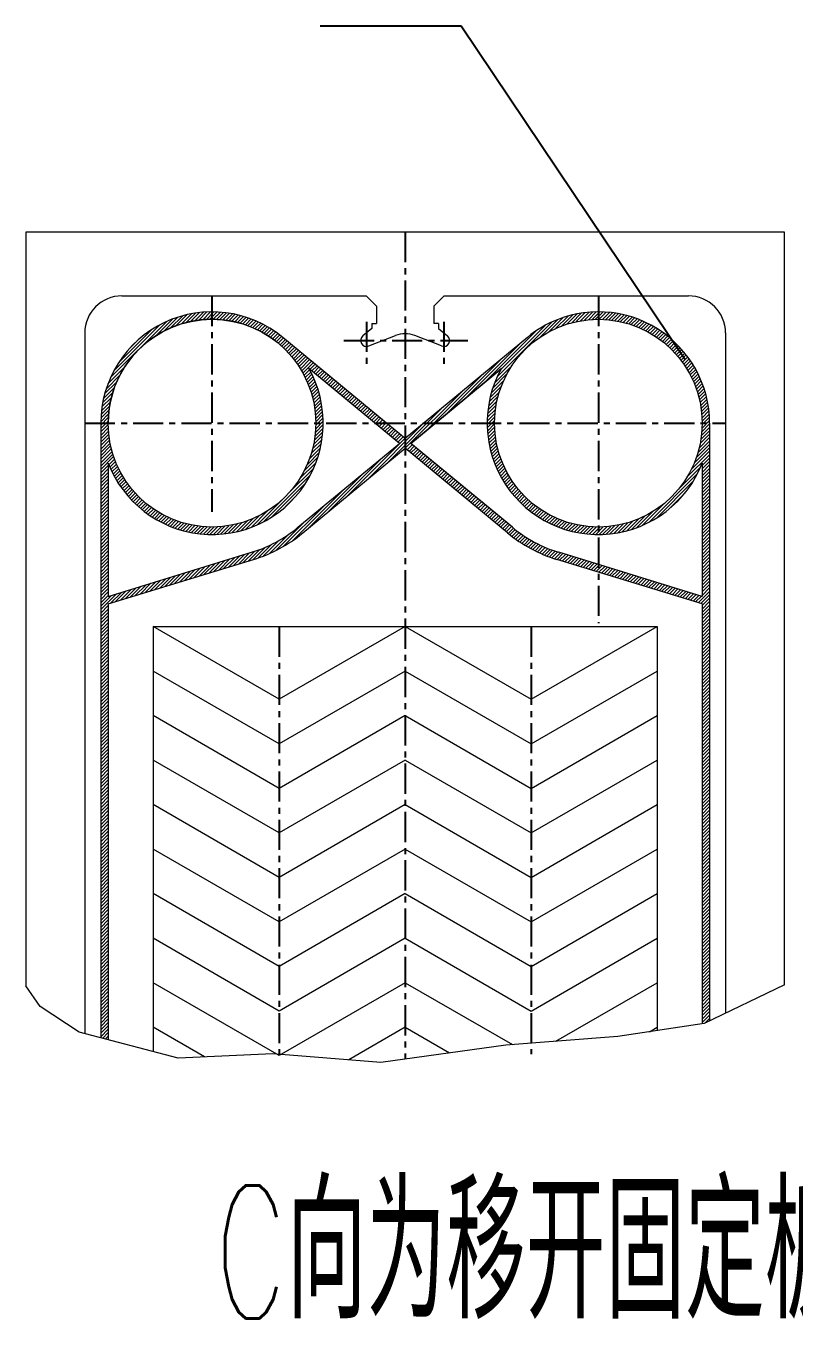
# Model space of a CAD drawing. Header units: millimetres. Extents: x 3189 to 3783, y 1029 to 1449.
# Drawn here: x 3455.3 to 3487.1, y 1134.9 to 1188.4 of the extents above; entities that cross this region are included whole.
import ezdxf

# ---------------------------------------------------------------- set-up
doc = ezdxf.new("R2010")
doc.units = ezdxf.units.MM
doc.linetypes.add('CENTER', pattern=[2, 1.25, -0.25, 0.25, -0.25])
doc.linetypes.add('CENTER2', pattern=[28.575, 19.05, -3.175, 3.175, -3.175])
doc.layers.add('1', color=1, linetype='Continuous', lineweight=18, true_color=0xff0000)
doc.layers.add('2', color=2, linetype='Continuous', lineweight=18, true_color=0xffff00)
doc.layers.add('LAYER2', color=2, linetype='Continuous', lineweight=25)
doc.styles.add('STYLE1', font='txt.shx', dxfattribs={"width": 0.67, "bigfont": 'hztxt.shx'})

msp = doc.modelspace()

# ---------------------------------------------------------------- hatches: boundary and pattern name
at = {"layer": '2', "linetype": 'CENTER2'}
h = msp.add_hatch(dxfattribs=at)
h.set_pattern_fill('ANSI31', color=256, scale=0.8, style=0)
h.set_pattern_definition([(45, (7365.50867, 858.4388), (-0.070710678, 0.070710678), [])])
h.paths.add_polyline_path([(3463.01679, 1176.6056), (3463.01679, 1176.2984, -0.41421356), (3467.31759, 1171.9976), (3467.62479, 1171.9976, 0.12887693), (3467.03235, 1174.2579), (3469.76593, 1171.9976), (3470.24802, 1171.9976), (3469.84166, 1172.3336), (3465.95317, 1175.54884, 0.17446512)])
h.paths.add_polyline_path([(3463.01679, 1176.2984), (3463.01679, 1176.6056, 0.41421356), (3458.40879, 1171.9976), (3458.71599, 1171.9976, -0.41421356)])
h.paths.add_polyline_path([(3467.62479, 1171.9976), (3467.31759, 1171.9976, -1), (3458.71599, 1171.9976), (3458.40879, 1171.9976), (3458.40879, 1146.55276), (3458.71599, 1146.47268), (3458.71599, 1164.51808), (3464.7386, 1166.35627, 0.09898958), (3466.77536, 1167.45201), (3471.01935, 1170.9612), (3471.01935, 1171.35981), (3470.24802, 1171.9976), (3469.76593, 1171.9976), (3470.77831, 1171.16051), (3466.5796, 1167.68876, -0.09845962), (3464.66015, 1166.65353), (3458.71599, 1164.82563), (3458.71599, 1170.34328, 0.83139992)])
h.paths.add_polyline_path([(3475.01074, 1174.26568, 0.12936982), (3474.41391, 1171.9976), (3474.72111, 1171.9976, -0.41421356), (3479.02191, 1176.2984), (3479.02191, 1176.6056, 0.11313789), (3477.01495, 1176.14558, 0.06014015), (3476.08552, 1175.54884), (3471.79068, 1171.9976), (3472.26774, 1171.9976)])
h.paths.add_polyline_path([(3472.26774, 1171.9976), (3471.79068, 1171.9976), (3471.01935, 1171.35981), (3471.01935, 1170.9612), (3475.26334, 1167.45201, 0.09898958), (3477.30009, 1166.35627), (3479.02191, 1165.83075), (3479.02191, 1166.14818), (3477.37855, 1166.65353, -0.09845962), (3475.45909, 1167.68876), (3471.25788, 1171.16258)])
h.paths.add_polyline_path([(3474.72111, 1171.9976), (3474.41391, 1171.9976, 0.41421356), (3479.02191, 1167.3896), (3479.02191, 1167.6968, -0.41421356)])
h.paths.add_polyline_path([(3479.02191, 1176.6056), (3479.02191, 1176.2984, -0.41421356), (3483.32271, 1171.9976), (3483.62991, 1171.9976, 0.41421356)])
h.paths.add_polyline_path([(3483.62991, 1171.9976), (3483.32271, 1171.9976, -0.41421356), (3479.02191, 1167.6968), (3479.02191, 1167.3896, 0.31031944), (3483.32271, 1170.34328), (3483.32271, 1164.82563), (3479.02191, 1166.14818), (3479.02191, 1165.83075), (3483.32271, 1164.51808), (3483.32271, 1147.13294), (3483.39861, 1147.14431), (3483.62991, 1147.25572)])

# ---------------------------------------------------------------- linework, layer by layer
at = {"color": 3, "linetype": 'CENTER'}
for p, q in [((3471.01935, 1179.90677), (3471.01935, 1145.67794)), ((3463.01679, 1177.26608), (3463.01679, 1168.32166)), ((3479.02191, 1177.26608), (3479.02191, 1163.71394)), ((3469.42191, 1176.19754), (3469.42191, 1174.36113)), ((3472.61679, 1176.19754), (3472.61679, 1174.36113)), ((3468.47985, 1175.42288), (3473.61763, 1175.42288)), ((3457.74831, 1171.9976), (3484.29039, 1171.9976)), ((3465.79695, 1163.58229), (3465.79695, 1145.87502)), ((3476.24175, 1163.58229), (3476.24175, 1145.87502))]:
    msp.add_line(p, q, dxfattribs=at)
at = {"layer": '1', "linetype": 'Continuous'}
for p, q in [((3486.73263, 1179.90677), (3455.30607, 1179.90677)), ((3455.30607, 1179.90677), (3455.30607, 1148.70595)), ((3486.73263, 1148.7502), (3486.73263, 1179.90677)), ((3459.28431, 1177.26608), (3469.40655, 1177.26608)), ((3469.40655, 1177.26608), (3469.83663, 1176.836)), ((3472.63215, 1177.26608), (3472.20207, 1176.836)), ((3472.63215, 1177.26608), (3482.75439, 1177.26608)), ((3469.83663, 1176.836), (3469.83663, 1176.12944)), ((3472.20207, 1176.836), (3472.20207, 1176.12944)), ((3469.63695, 1176.12944), (3469.63695, 1175.9144)), ((3469.63695, 1176.12944), (3469.83663, 1176.12944)), ((3472.40175, 1176.12944), (3472.20207, 1176.12944)), ((3472.40175, 1176.12944), (3472.40175, 1175.9144)), ((3457.74831, 1175.73008), (3457.74831, 1146.72495)), ((3470.24802, 1171.9976), (3465.95317, 1175.54884)), ((3469.63695, 1175.9144), (3469.26689, 1175.61358)), ((3469.51091, 1175.1938), (3470.61881, 1175.62428)), ((3476.08552, 1175.54884), (3471.01935, 1171.35981)), ((3472.52778, 1175.1938), (3471.41988, 1175.62428)), ((3472.40175, 1175.9144), (3472.77181, 1175.61358)), ((3484.29039, 1175.73008), (3484.29039, 1147.57385)), ((3470.77831, 1171.16051), (3467.03235, 1174.2579)), ((3475.01074, 1174.26568), (3471.25788, 1171.16258)), ((3471.26039, 1171.16051), (3475.00635, 1174.2579)), ((3458.40879, 1171.9976), (3458.40879, 1146.55276)), ((3471.01935, 1171.35981), (3469.84166, 1172.3336)), ((3483.62991, 1171.9976), (3483.62991, 1147.25572)), ((3466.5796, 1167.68876), (3470.78082, 1171.16258)), ((3466.77536, 1167.45201), (3471.01935, 1170.9612)), ((3475.26334, 1167.45201), (3471.01935, 1170.9612)), ((3475.45909, 1167.68876), (3471.25788, 1171.16258)), ((3458.71599, 1170.34328), (3458.71599, 1164.82563)), ((3483.32271, 1170.34328), (3483.32271, 1164.82563)), ((3458.71599, 1164.82563), (3464.66015, 1166.65353)), ((3483.32271, 1164.82563), (3477.37855, 1166.65353)), ((3458.71599, 1164.51808), (3464.7386, 1166.35627)), ((3483.32271, 1164.51808), (3477.30009, 1166.35627)), ((3458.71599, 1164.51808), (3458.71599, 1146.47268)), ((3483.32271, 1164.51808), (3483.32271, 1147.13294)), ((3460.57455, 1163.58229), (3481.46415, 1163.58229)), ((3460.57455, 1163.58229), (3460.57455, 1145.98816)), ((3481.46415, 1163.58229), (3481.46415, 1146.85434)), ((3455.90157, 1147.85804), (3455.30607, 1148.70595)), ((3486.73263, 1148.7502), (3483.39861, 1147.14431)), ((3457.50854, 1146.78745), (3455.90157, 1147.85804)), ((3461.61524, 1145.71686), (3457.50854, 1146.78745)), ((3483.39861, 1147.14431), (3479.82757, 1146.60902)), ((3481.13861, 1146.80554), (3481.46415, 1146.99349)), ((3475.18521, 1146.25216), (3470.0072, 1145.53843)), ((3479.82757, 1146.60902), (3475.18521, 1146.25216)), ((3465.54339, 1145.89529), (3461.61524, 1145.71686)), ((3470.0072, 1145.53843), (3465.54339, 1145.89529))]:
    msp.add_line(p, q, dxfattribs=at)
for centre in [(3463.01679, 1171.9976), (3479.02191, 1171.9976)]:
    msp.add_circle(centre, 4.3008, dxfattribs=at)
for centre, radius, start, end in [((3459.28431, 1175.73008), 1.536, 90, 180), ((3482.75439, 1175.73008), 1.536, 0, 90), ((3463.01679, 1171.9976), 4.608, 50.413971, 180), ((3463.01679, 1171.9976), 4.3008, 50.413971, 180), ((3479.02191, 1171.9976), 4.608, 111.242317, 129.586029), ((3479.02191, 1171.9976), 4.608, 0, 115.819503), ((3469.42191, 1175.42288), 0.24576, 129.107426, 291.233722), ((3471.01935, 1174.59344), 1.10592, 90, 111.233722), ((3471.01935, 1174.59344), 1.10592, 68.766278, 90), ((3472.61679, 1175.42288), 0.24576, 248.766278, 50.892574), ((3463.01679, 1171.9976), 4.608, 201.03947, 29.48561), ((3479.02191, 1171.9976), 4.608, 150.51439, 338.96053), ((3463.01679, 1171.9976), 5.59104, 287.093244, 309.586029), ((3479.02191, 1171.9976), 5.59104, 230.413971, 252.906756), ((3463.01679, 1171.9976), 5.89824, 286.972958, 309.586029)]:
    msp.add_arc(centre, radius, start, end, dxfattribs=at)
at = {"layer": '2'}
for p, q in [((3465.79695, 1160.56714), (3460.57455, 1163.58229)), ((3471.01935, 1163.58229), (3465.79695, 1160.56714)), ((3471.01935, 1163.58229), (3476.24175, 1160.56714)), ((3476.24175, 1160.56714), (3481.46415, 1163.58229)), ((3465.79695, 1158.72394), (3460.57455, 1161.73909)), ((3471.01935, 1161.73909), (3465.79695, 1158.72394)), ((3471.01935, 1161.73909), (3476.24175, 1158.72394)), ((3476.24175, 1158.72394), (3481.46415, 1161.73909)), ((3465.79695, 1156.88074), (3460.57455, 1159.89589)), ((3471.01935, 1159.89589), (3465.79695, 1156.88074)), ((3471.01935, 1159.89589), (3476.24175, 1156.88074)), ((3476.24175, 1156.88074), (3481.46415, 1159.89589)), ((3465.79695, 1155.03754), (3460.57455, 1158.05269)), ((3471.01935, 1158.05269), (3465.79695, 1155.03754)), ((3471.01935, 1158.05269), (3476.24175, 1155.03754)), ((3476.24175, 1155.03754), (3481.46415, 1158.05269)), ((3465.79695, 1153.19434), (3460.57455, 1156.20949)), ((3471.01935, 1156.20949), (3465.79695, 1153.19434)), ((3471.01935, 1156.20949), (3476.24175, 1153.19434)), ((3476.24175, 1153.19434), (3481.46415, 1156.20949)), ((3465.79695, 1151.35114), (3460.57455, 1154.36629)), ((3471.01935, 1154.36629), (3465.79695, 1151.35114)), ((3471.01935, 1154.36629), (3476.24175, 1151.35114)), ((3476.24175, 1151.35114), (3481.46415, 1154.36629)), ((3465.79695, 1149.50794), (3460.57455, 1152.52309)), ((3471.01935, 1152.52309), (3465.79695, 1149.50794)), ((3471.01935, 1152.52309), (3476.24175, 1149.50794)), ((3476.24175, 1149.50794), (3481.46415, 1152.52309)), ((3465.79695, 1147.66474), (3460.57455, 1150.67989)), ((3471.01935, 1150.67989), (3465.79695, 1147.66474)), ((3471.01935, 1150.67989), (3476.24175, 1147.66474)), ((3476.24175, 1147.66474), (3481.46415, 1150.67989)), ((3465.79695, 1145.82154), (3460.57455, 1148.83669)), ((3471.01935, 1148.83669), (3465.79695, 1145.82154)), ((3471.01935, 1148.83669), (3475.45939, 1146.27323)), ((3477.26444, 1146.41199), (3481.46415, 1148.83669))]:
    msp.add_line(p, q, dxfattribs=at)
at = {"layer": '2', "linetype": 'CENTER2'}
for p, q in [((3462.70036, 1145.76615), (3460.57455, 1146.99349)), ((3471.01935, 1146.99349), (3468.68253, 1145.64433)), ((3471.01935, 1146.99349), (3472.85879, 1145.93149))]:
    msp.add_line(p, q, dxfattribs=at)
msp.add_arc((3479.02191, 1171.9976), 5.89824, 230.413971, 253.027042, dxfattribs=at)
at = {"layer": 'LAYER2', "ltscale": 20}
for p, q in [((3467.49125, 1188.44287), (3473.33969, 1188.44287)), ((3473.33969, 1188.44287), (3482.61593, 1174.62897))]:
    msp.add_line(p, q, dxfattribs=at)

# ---------------------------------------------------------------- texts
at = {"layer": '2', "style": 'STYLE1', "width": 0.6}
msp.add_text('C向为移开固定板后装机顺序为1A.2B.3A......的排列顺序.', height=5.5, dxfattribs=at).set_placement((3463.14478, 1134.94456))

doc.saveas('drawing.dxf')
